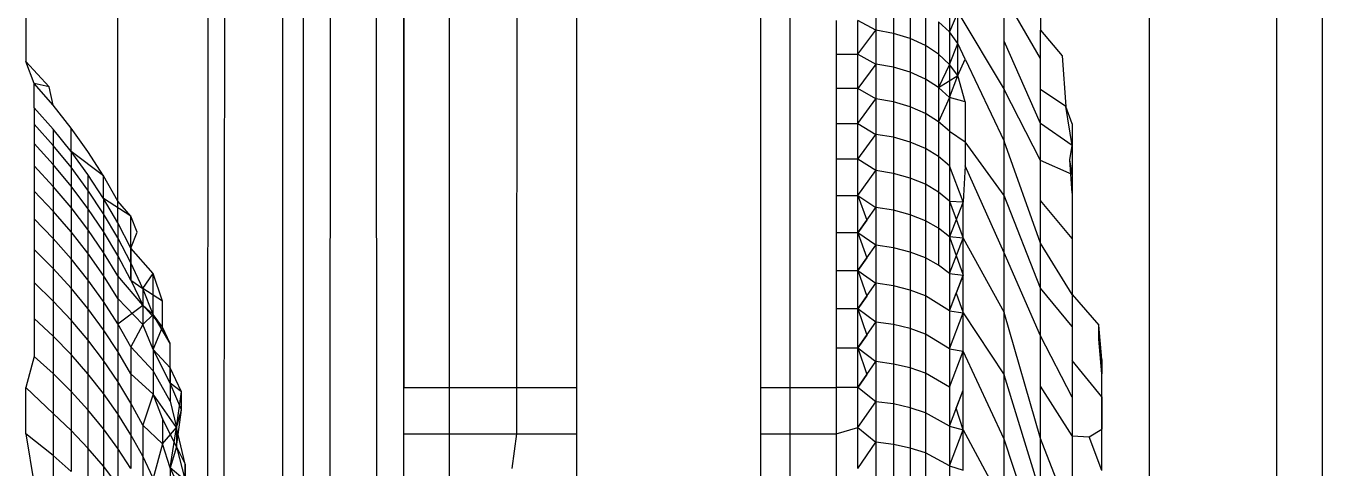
# Model space of a CAD drawing. Header units: inches. Extents: x 17 to 4615, y 5 to 3256.
# Drawn here: x 1649.232 to 1651.632, y 2418.953 to 2419.772 of the extents above; entities that cross this region are included whole.
import ezdxf

# ---------------------------------------------------------------- set-up
doc = ezdxf.new("R2010")
doc.units = ezdxf.units.IN
doc.header["$MEASUREMENT"] = 0

msp = doc.modelspace()

# ---------------------------------------------------------------- linework, layer by layer
for p, q in [((1651.6324, 2589.9496), (1651.6324, 2243.9862)), ((1651.5483, 2589.9138), (1651.5483, 2244.0227)), ((1651.3124, 2589.8133), (1651.3124, 2244.1249)), ((1649.7465, 2418.9322), (1649.7509, 2588.5495)), ((1649.8681, 2588.5504), (1649.9324, 2419.1023)), ((1649.9324, 2419.1023), (1649.9324, 2588.4023)), ((1650.0166, 2419.1023), (1650.0166, 2588.4023)), ((1649.4027, 2419.4475), (1649.4027, 2588.0368)), ((1649.5692, 2418.8158), (1649.6873, 2581.6144)), ((1650.1414, 2419.1023), (1650.2525, 2579.7776)), ((1650.2525, 2419.1023), (1650.2525, 2579.7776)), ((1650.5933, 2419.1023), (1650.5933, 2554.5647)), ((1650.5933, 2554.5647), (1650.6469, 2419.1023)), ((1649.5997, 2418.9308), (1649.7014, 2537.4301)), ((1649.708, 2418.9318), (1649.7014, 2537.4301)), ((1649.8263, 2490.8964), (1649.7954, 2418.9327)), ((1649.2324, 2463.306), (1649.2324, 2419.7056)), ((1649.8712, 2432.6773), (1649.8818, 2418.9336)), ((1651.1113, 2419.8498), (1651.1113, 2419.7635)), ((1650.8063, 2419.8252), (1650.8063, 2419.7637)), ((1650.839, 2419.8192), (1650.839, 2419.7579)), ((1650.9425, 2419.8187), (1650.9425, 2419.7604)), ((1651.044, 2419.7437), (1651.044, 2419.8279)), ((1651.1113, 2419.7116), (1651.044, 2419.8279)), ((1650.8699, 2419.8094), (1650.8699, 2419.7483)), ((1650.8979, 2419.796), (1650.8979, 2419.7353)), ((1650.9579, 2419.7969), (1650.9425, 2419.7604)), ((1650.9579, 2419.7391), (1650.9579, 2419.7969)), ((1650.9579, 2419.7969), (1651.044, 2419.6538)), ((1650.7324, 2419.7816), (1650.7324, 2419.7195)), ((1650.7726, 2419.7195), (1650.7726, 2419.7816)), ((1650.8063, 2419.7637), (1650.7726, 2419.7816)), ((1650.9223, 2419.7795), (1650.9223, 2419.7192)), ((1650.9425, 2419.7604), (1650.9223, 2419.7795)), ((1650.7726, 2419.7195), (1650.8063, 2419.7637)), ((1650.8063, 2419.7637), (1650.8063, 2419.7009)), ((1650.839, 2419.7579), (1650.8063, 2419.7637)), ((1650.839, 2419.7579), (1650.839, 2419.6952)), ((1650.8699, 2419.7483), (1650.839, 2419.7579)), ((1650.8699, 2419.7483), (1650.8699, 2419.6858)), ((1650.8979, 2419.7353), (1650.8699, 2419.7483)), ((1650.9425, 2419.7604), (1650.9425, 2419.7005)), ((1650.9579, 2419.7391), (1650.9425, 2419.7604)), ((1651.1113, 2419.7116), (1651.1113, 2419.7635)), ((1651.1113, 2419.7635), (1651.1513, 2419.7163)), ((1650.8979, 2419.7353), (1650.8979, 2419.6732)), ((1650.9223, 2419.7192), (1650.8979, 2419.7353)), ((1650.9425, 2419.7005), (1650.9579, 2419.7391)), ((1650.9579, 2419.6798), (1650.9579, 2419.7391)), ((1650.9716, 2419.7104), (1650.9579, 2419.7391)), ((1651.044, 2419.6538), (1651.044, 2419.7437)), ((1651.1113, 2419.5909), (1651.044, 2419.7437)), ((1649.2753, 2419.6588), (1649.2324, 2419.7056)), ((1649.2478, 2419.6651), (1649.2324, 2419.7056)), ((1650.7324, 2419.7195), (1650.7726, 2419.7195)), ((1650.7324, 2419.7195), (1650.7324, 2419.656)), ((1650.7726, 2419.656), (1650.7726, 2419.7195)), ((1650.7726, 2419.7195), (1650.8063, 2419.7009)), ((1650.8063, 2419.7009), (1650.7726, 2419.656)), ((1650.8063, 2419.7009), (1650.8063, 2419.6365)), ((1650.839, 2419.6952), (1650.8063, 2419.7009)), ((1650.9223, 2419.7192), (1650.9223, 2419.6575)), ((1650.9425, 2419.7005), (1650.9223, 2419.7192)), ((1650.9425, 2419.7005), (1650.9223, 2419.6575)), ((1650.9425, 2419.7005), (1650.9425, 2419.6393)), ((1650.9579, 2419.6798), (1650.9425, 2419.7005)), ((1650.9579, 2419.6798), (1650.9716, 2419.7104)), ((1650.9716, 2419.7104), (1651.044, 2419.5584)), ((1651.1113, 2419.654), (1651.1113, 2419.7116)), ((1651.1513, 2419.7163), (1651.1581, 2419.6223)), ((1650.839, 2419.6952), (1650.839, 2419.631)), ((1650.8699, 2419.6858), (1650.839, 2419.6952)), ((1650.8699, 2419.6858), (1650.8699, 2419.6219)), ((1650.8979, 2419.6732), (1650.8699, 2419.6858)), ((1650.9223, 2419.6575), (1650.9579, 2419.6798)), ((1650.9425, 2419.6393), (1650.9579, 2419.6798)), ((1650.9716, 2419.6311), (1650.9579, 2419.6798)), ((1649.283, 2419.6247), (1649.2478, 2419.6651)), ((1649.2753, 2419.6588), (1649.2478, 2419.6651)), ((1649.2478, 2419.6203), (1649.2478, 2419.6651)), ((1649.283, 2419.6247), (1649.2753, 2419.6588)), ((1650.7726, 2419.656), (1650.7324, 2419.656)), ((1650.7324, 2419.656), (1650.7324, 2419.5912)), ((1650.7726, 2419.5912), (1650.7726, 2419.656)), ((1650.8063, 2419.6365), (1650.7726, 2419.656)), ((1650.8979, 2419.6732), (1650.8979, 2419.6096)), ((1650.9223, 2419.6575), (1650.8979, 2419.6732)), ((1650.9223, 2419.6575), (1650.9223, 2419.5944)), ((1650.9425, 2419.6393), (1650.9223, 2419.6575)), ((1651.044, 2419.5584), (1651.044, 2419.6538)), ((1651.1113, 2419.5223), (1651.044, 2419.6538)), ((1651.1113, 2419.5909), (1651.1113, 2419.654)), ((1651.1581, 2419.6223), (1651.1113, 2419.654)), ((1650.7726, 2419.5912), (1650.8063, 2419.6365)), ((1650.8063, 2419.6365), (1650.8063, 2419.5709)), ((1650.839, 2419.631), (1650.8063, 2419.6365)), ((1650.839, 2419.631), (1650.839, 2419.5655)), ((1650.8699, 2419.6219), (1650.839, 2419.631)), ((1650.9425, 2419.6393), (1650.9223, 2419.5944)), ((1650.9425, 2419.6393), (1650.9425, 2419.5767)), ((1650.9716, 2419.6311), (1650.9425, 2419.6393)), ((1650.9716, 2419.6311), (1650.9716, 2419.5571)), ((1649.2478, 2419.6203), (1649.2478, 2419.5897)), ((1649.283, 2419.5807), (1649.2478, 2419.6203)), ((1649.3162, 2419.5826), (1649.283, 2419.6247)), ((1650.8699, 2419.6219), (1650.8699, 2419.5567)), ((1650.8979, 2419.6096), (1650.8699, 2419.6219)), ((1650.8979, 2419.6096), (1650.8979, 2419.5447)), ((1650.9223, 2419.5944), (1650.8979, 2419.6096)), ((1651.1697, 2419.5905), (1651.1581, 2419.6223)), ((1651.1697, 2419.5501), (1651.1581, 2419.6223)), ((1649.2478, 2419.5897), (1649.2478, 2419.5537)), ((1649.283, 2419.5506), (1649.2478, 2419.5897)), ((1649.283, 2419.5807), (1649.283, 2419.5506)), ((1649.3162, 2419.5395), (1649.283, 2419.5807)), ((1649.3472, 2419.539), (1649.3162, 2419.5826)), ((1649.3162, 2419.5395), (1649.3162, 2419.5826)), ((1650.7324, 2419.5912), (1650.7726, 2419.5912)), ((1650.7324, 2419.5912), (1650.7324, 2419.525)), ((1650.7726, 2419.525), (1650.7726, 2419.5912)), ((1650.7726, 2419.5912), (1650.8063, 2419.5709)), ((1650.9223, 2419.5944), (1650.9223, 2419.5299)), ((1650.9425, 2419.5767), (1650.9223, 2419.5944)), ((1651.1113, 2419.5223), (1651.1113, 2419.5909)), ((1651.1697, 2419.5501), (1651.1113, 2419.5909)), ((1651.1697, 2419.5905), (1651.1697, 2419.5501)), ((1650.7726, 2419.525), (1650.8063, 2419.5709)), ((1650.8063, 2419.5709), (1650.8063, 2419.5039)), ((1650.839, 2419.5655), (1650.8063, 2419.5709)), ((1650.839, 2419.5655), (1650.839, 2419.4986)), ((1650.8699, 2419.5567), (1650.839, 2419.5655)), ((1650.8699, 2419.5567), (1650.8699, 2419.4901)), ((1650.8979, 2419.5447), (1650.8699, 2419.5567)), ((1650.9425, 2419.5767), (1650.9425, 2419.5127)), ((1650.9425, 2419.5767), (1650.9716, 2419.5571)), ((1650.9716, 2419.5571), (1650.9716, 2419.5124)), ((1651.044, 2419.4576), (1650.9716, 2419.5571)), ((1651.044, 2419.4576), (1651.044, 2419.5584)), ((1651.1113, 2419.3698), (1651.044, 2419.5584)), ((1649.2478, 2419.5537), (1649.2478, 2419.5124)), ((1649.283, 2419.5153), (1649.2478, 2419.5537)), ((1649.283, 2419.5506), (1649.283, 2419.5153)), ((1649.3162, 2419.5099), (1649.283, 2419.5506)), ((1649.3162, 2419.5395), (1649.3162, 2419.5099)), ((1649.3472, 2419.4967), (1649.3162, 2419.5395)), ((1649.3761, 2419.4939), (1649.3162, 2419.5395)), ((1649.3761, 2419.4939), (1649.3472, 2419.539)), ((1650.8979, 2419.5447), (1650.8979, 2419.4785)), ((1650.9223, 2419.5299), (1650.8979, 2419.5447)), ((1651.1653, 2419.5238), (1651.1697, 2419.5501)), ((1651.1697, 2419.5501), (1651.1697, 2419.4967)), ((1649.2478, 2419.5124), (1649.2478, 2419.4659)), ((1649.283, 2419.4747), (1649.2478, 2419.5124)), ((1649.283, 2419.5153), (1649.283, 2419.4747)), ((1649.3162, 2419.4752), (1649.283, 2419.5153)), ((1649.3162, 2419.5099), (1649.3162, 2419.4752)), ((1649.3472, 2419.4677), (1649.3162, 2419.5099)), ((1650.7726, 2419.525), (1650.7324, 2419.525)), ((1650.7324, 2419.525), (1650.7324, 2419.4575)), ((1650.7726, 2419.4575), (1650.7726, 2419.525)), ((1650.8063, 2419.5039), (1650.7726, 2419.525)), ((1650.9223, 2419.5299), (1650.9223, 2419.4642)), ((1650.9425, 2419.5127), (1650.9223, 2419.5299)), ((1650.9425, 2419.5127), (1650.9425, 2419.4475)), ((1650.9679, 2419.4462), (1650.9425, 2419.5127)), ((1650.9716, 2419.5124), (1650.9679, 2419.4462)), ((1651.044, 2419.3518), (1650.9716, 2419.5124)), ((1651.1113, 2419.4486), (1651.1113, 2419.5223)), ((1651.1697, 2419.4967), (1651.1113, 2419.5223)), ((1651.1697, 2419.4622), (1651.1653, 2419.5238)), ((1651.1697, 2419.4967), (1651.1653, 2419.5238)), ((1649.3472, 2419.4967), (1649.3472, 2419.4677)), ((1649.3761, 2419.4525), (1649.3472, 2419.4967)), ((1649.4027, 2419.4475), (1649.3761, 2419.4939)), ((1649.3761, 2419.4525), (1649.3761, 2419.4939)), ((1650.7726, 2419.4575), (1650.8063, 2419.5039)), ((1650.8063, 2419.5039), (1650.8063, 2419.4356)), ((1650.839, 2419.4986), (1650.8063, 2419.5039)), ((1650.839, 2419.4986), (1650.839, 2419.4305)), ((1650.8699, 2419.4901), (1650.839, 2419.4986)), ((1650.8699, 2419.4901), (1650.8699, 2419.4222)), ((1650.8979, 2419.4785), (1650.8699, 2419.4901)), ((1651.1697, 2419.4967), (1651.1697, 2419.4622)), ((1649.2478, 2419.4659), (1649.2478, 2419.4143)), ((1649.283, 2419.429), (1649.2478, 2419.4659)), ((1649.283, 2419.4747), (1649.283, 2419.429)), ((1649.3162, 2419.4354), (1649.283, 2419.4747)), ((1649.3162, 2419.4752), (1649.3162, 2419.4354)), ((1649.3472, 2419.4337), (1649.3162, 2419.4752)), ((1649.3472, 2419.4677), (1649.3472, 2419.4337)), ((1649.3761, 2419.4241), (1649.3472, 2419.4677)), ((1650.8979, 2419.4785), (1650.8979, 2419.411)), ((1650.9223, 2419.4642), (1650.8979, 2419.4785)), ((1650.9223, 2419.4642), (1650.9223, 2419.3971)), ((1650.9425, 2419.4475), (1650.9223, 2419.4642)), ((1651.1697, 2419.4622), (1651.1697, 2419.378)), ((1649.3162, 2419.4354), (1649.3162, 2419.3905)), ((1649.3472, 2419.3946), (1649.3162, 2419.4354)), ((1649.3761, 2419.4525), (1649.3761, 2419.4241)), ((1649.4027, 2419.4069), (1649.3761, 2419.4525)), ((1649.4269, 2419.4197), (1649.3761, 2419.4525)), ((1649.4027, 2419.4069), (1649.4027, 2419.4475)), ((1649.4269, 2419.4197), (1649.4027, 2419.4475)), ((1650.7324, 2419.4575), (1650.7726, 2419.4575)), ((1650.7324, 2419.4575), (1650.7324, 2419.3888)), ((1650.7726, 2419.3888), (1650.7726, 2419.4575)), ((1650.7726, 2419.4575), (1650.8063, 2419.4356)), ((1650.7726, 2419.4575), (1650.7894, 2419.412)), ((1650.7726, 2419.3888), (1650.8063, 2419.4356)), ((1650.8063, 2419.4356), (1650.8063, 2419.366)), ((1650.839, 2419.4305), (1650.8063, 2419.4356)), ((1650.9425, 2419.4475), (1650.9425, 2419.381)), ((1650.9425, 2419.4475), (1650.9679, 2419.379)), ((1650.9425, 2419.4475), (1650.9679, 2419.4462)), ((1650.9679, 2419.4462), (1650.9425, 2419.381)), ((1650.9679, 2419.379), (1650.9679, 2419.4462)), ((1651.044, 2419.3518), (1651.044, 2419.4576)), ((1651.1113, 2419.2861), (1651.044, 2419.4576)), ((1651.1113, 2419.3698), (1651.1113, 2419.4486)), ((1651.1697, 2419.378), (1651.1113, 2419.4486)), ((1649.2478, 2419.4143), (1649.2478, 2419.3578)), ((1649.283, 2419.3783), (1649.2478, 2419.4143)), ((1649.283, 2419.429), (1649.283, 2419.3783)), ((1649.3162, 2419.3905), (1649.283, 2419.429)), ((1649.3472, 2419.4337), (1649.3472, 2419.3946)), ((1649.3761, 2419.3908), (1649.3472, 2419.4337)), ((1649.3761, 2419.4241), (1649.3761, 2419.3908)), ((1649.4027, 2419.3792), (1649.3761, 2419.4241)), ((1649.4269, 2419.3602), (1649.4269, 2419.4197)), ((1649.4384, 2419.39), (1649.4269, 2419.4197)), ((1650.7894, 2419.412), (1650.7726, 2419.3888)), ((1650.839, 2419.4305), (1650.839, 2419.3611)), ((1650.8699, 2419.4222), (1650.839, 2419.4305)), ((1650.8699, 2419.4222), (1650.8699, 2419.3531)), ((1650.8979, 2419.411), (1650.8699, 2419.4222)), ((1650.8979, 2419.411), (1650.8979, 2419.3423)), ((1650.9223, 2419.3971), (1650.8979, 2419.411)), ((1649.3162, 2419.3905), (1649.3162, 2419.3408)), ((1649.3472, 2419.3507), (1649.3162, 2419.3905)), ((1649.3472, 2419.3946), (1649.3472, 2419.3507)), ((1649.3761, 2419.3525), (1649.3472, 2419.3946)), ((1649.3761, 2419.3908), (1649.3761, 2419.3525)), ((1649.4027, 2419.3466), (1649.3761, 2419.3908)), ((1649.4027, 2419.4069), (1649.4027, 2419.3792)), ((1649.4269, 2419.3602), (1649.4027, 2419.4069)), ((1649.4269, 2419.3602), (1649.4384, 2419.39)), ((1650.7726, 2419.3888), (1650.7324, 2419.3888)), ((1650.7324, 2419.3888), (1650.7324, 2419.3189)), ((1650.7726, 2419.3189), (1650.7726, 2419.3888)), ((1650.8063, 2419.366), (1650.7726, 2419.3888)), ((1650.7726, 2419.3888), (1650.7894, 2419.3423)), ((1650.9223, 2419.3971), (1650.9223, 2419.3288)), ((1650.9425, 2419.381), (1650.9223, 2419.3971)), ((1649.283, 2419.3783), (1649.283, 2419.3227)), ((1649.3162, 2419.3408), (1649.283, 2419.3783)), ((1649.4027, 2419.3792), (1649.4027, 2419.3466)), ((1649.4269, 2419.3331), (1649.4027, 2419.3792)), ((1650.7726, 2419.3189), (1650.8063, 2419.366)), ((1650.8063, 2419.366), (1650.8063, 2419.2952)), ((1650.839, 2419.3611), (1650.8063, 2419.366)), ((1650.9425, 2419.381), (1650.9425, 2419.3132)), ((1650.9425, 2419.381), (1650.9679, 2419.3104)), ((1650.9679, 2419.379), (1650.9425, 2419.381)), ((1650.9425, 2419.3132), (1650.9679, 2419.379)), ((1650.9679, 2419.3104), (1650.9679, 2419.379)), ((1650.9679, 2419.379), (1651.044, 2419.2411)), ((1651.1113, 2419.2861), (1651.1113, 2419.3698)), ((1651.1697, 2419.2744), (1651.1113, 2419.3698)), ((1651.1697, 2419.378), (1651.1697, 2419.2744)), ((1649.2478, 2419.3578), (1649.2478, 2419.2964)), ((1649.283, 2419.3227), (1649.2478, 2419.3578)), ((1649.3162, 2419.3408), (1649.3162, 2419.2862)), ((1649.3472, 2419.3019), (1649.3162, 2419.3408)), ((1649.3472, 2419.3507), (1649.3472, 2419.3019)), ((1649.3761, 2419.3095), (1649.3472, 2419.3507)), ((1649.3761, 2419.3525), (1649.3761, 2419.3095)), ((1649.4027, 2419.3092), (1649.3761, 2419.3525)), ((1649.4027, 2419.3466), (1649.4027, 2419.3092)), ((1649.4269, 2419.3012), (1649.4027, 2419.3466)), ((1649.4269, 2419.3602), (1649.4269, 2419.3331)), ((1649.4269, 2419.3012), (1649.4269, 2419.3602)), ((1649.4682, 2419.3131), (1649.4269, 2419.3602)), ((1650.7894, 2419.3423), (1650.7726, 2419.3189)), ((1650.839, 2419.3611), (1650.839, 2419.2905)), ((1650.8699, 2419.3531), (1650.839, 2419.3611)), ((1650.8699, 2419.3531), (1650.8699, 2419.2828)), ((1650.8979, 2419.3423), (1650.8699, 2419.3531)), ((1650.8979, 2419.3423), (1650.8979, 2419.2723)), ((1650.9223, 2419.3288), (1650.8979, 2419.3423)), ((1651.044, 2419.2411), (1651.044, 2419.3518)), ((1651.1113, 2419.1978), (1651.044, 2419.3518)), ((1649.283, 2419.3227), (1649.283, 2419.2624)), ((1649.3162, 2419.2862), (1649.283, 2419.3227)), ((1649.4269, 2419.3331), (1649.4269, 2419.3012)), ((1649.4488, 2419.2859), (1649.4269, 2419.3331)), ((1650.7324, 2419.3189), (1650.7726, 2419.3189)), ((1650.7324, 2419.3189), (1650.7324, 2419.2478)), ((1650.7726, 2419.2478), (1650.7726, 2419.3189)), ((1650.7726, 2419.3189), (1650.8063, 2419.2952)), ((1650.7726, 2419.3189), (1650.7894, 2419.2714)), ((1650.9425, 2419.3132), (1650.9223, 2419.3288)), ((1649.2478, 2419.2964), (1649.2478, 2419.2303)), ((1649.283, 2419.2624), (1649.2478, 2419.2964)), ((1649.3472, 2419.3019), (1649.3472, 2419.2484)), ((1649.3761, 2419.2617), (1649.3472, 2419.3019)), ((1649.3761, 2419.3095), (1649.3761, 2419.2617)), ((1649.4027, 2419.2671), (1649.3761, 2419.3095)), ((1649.4027, 2419.3092), (1649.4027, 2419.2671)), ((1649.4488, 2419.2548), (1649.4027, 2419.3092)), ((1649.4269, 2419.3012), (1649.4488, 2419.2548)), ((1649.4269, 2419.3012), (1649.4488, 2419.2859)), ((1649.4488, 2419.2859), (1649.4682, 2419.3131)), ((1649.4851, 2419.2621), (1649.4682, 2419.3131)), ((1649.4682, 2419.2377), (1649.4682, 2419.3131)), ((1650.7726, 2419.2478), (1650.8063, 2419.2952)), ((1650.8063, 2419.2952), (1650.8063, 2419.2233)), ((1650.839, 2419.2905), (1650.8063, 2419.2952)), ((1650.839, 2419.2905), (1650.839, 2419.2187)), ((1650.8699, 2419.2828), (1650.839, 2419.2905)), ((1650.9425, 2419.3132), (1650.9425, 2419.2443)), ((1650.9425, 2419.3132), (1650.9679, 2419.3104)), ((1650.9425, 2419.2443), (1650.9679, 2419.3104)), ((1650.9679, 2419.3104), (1650.9552, 2419.2771)), ((1650.9679, 2419.2406), (1650.9679, 2419.3104)), ((1649.3162, 2419.2862), (1649.3162, 2419.227)), ((1649.3472, 2419.2484), (1649.3162, 2419.2862)), ((1649.4027, 2419.2671), (1649.4027, 2419.2203)), ((1649.4488, 2419.2191), (1649.4027, 2419.2671)), ((1649.4488, 2419.2859), (1649.4488, 2419.2548)), ((1649.4682, 2419.2377), (1649.4488, 2419.2859)), ((1649.4851, 2419.2621), (1649.4488, 2419.2859)), ((1650.7894, 2419.2714), (1650.7726, 2419.2478)), ((1650.8699, 2419.2828), (1650.8699, 2419.2113)), ((1650.8979, 2419.2723), (1650.8699, 2419.2828)), ((1650.8979, 2419.2723), (1650.8979, 2419.2012)), ((1650.9425, 2419.2443), (1650.8979, 2419.2723)), ((1650.9425, 2419.2443), (1650.9552, 2419.2771)), ((1650.9552, 2419.2771), (1650.9679, 2419.2406)), ((1651.1113, 2419.1978), (1651.1113, 2419.2861)), ((1651.1697, 2419.2155), (1651.1113, 2419.2861)), ((1651.1697, 2419.2744), (1651.1697, 2419.2155)), ((1651.1697, 2419.2744), (1651.2192, 2419.2179)), ((1649.283, 2419.2624), (1649.283, 2419.1975)), ((1649.3162, 2419.227), (1649.283, 2419.2624)), ((1649.3472, 2419.2484), (1649.3472, 2419.1904)), ((1649.3761, 2419.2093), (1649.3472, 2419.2484)), ((1649.3761, 2419.2617), (1649.3761, 2419.2093)), ((1649.4027, 2419.2203), (1649.3761, 2419.2617)), ((1649.4027, 2419.2203), (1649.4488, 2419.2548)), ((1649.4488, 2419.2548), (1649.4488, 2419.2191)), ((1649.4488, 2419.2548), (1649.4682, 2419.2377)), ((1649.4851, 2419.2138), (1649.4488, 2419.2548)), ((1649.4851, 2419.2138), (1649.4851, 2419.2621)), ((1650.7726, 2419.2478), (1650.7324, 2419.2478)), ((1650.7324, 2419.2478), (1650.7324, 2419.1756)), ((1650.7726, 2419.1756), (1650.7726, 2419.2478)), ((1650.8063, 2419.2233), (1650.7726, 2419.2478)), ((1650.7726, 2419.2478), (1650.7894, 2419.1993)), ((1650.9425, 2419.2443), (1650.9425, 2419.1742)), ((1650.9425, 2419.2443), (1650.9679, 2419.2406)), ((1649.2478, 2419.2303), (1649.2478, 2419.1597)), ((1649.283, 2419.1975), (1649.2478, 2419.2303)), ((1649.3162, 2419.227), (1649.3162, 2419.1633)), ((1649.3472, 2419.1904), (1649.3162, 2419.227)), ((1649.4027, 2419.2203), (1649.4027, 2419.1691)), ((1649.4269, 2419.1778), (1649.4027, 2419.2203)), ((1649.4488, 2419.2191), (1649.4269, 2419.1778)), ((1649.4682, 2419.2377), (1649.4488, 2419.2191)), ((1649.4682, 2419.1726), (1649.4488, 2419.2191)), ((1649.4682, 2419.1726), (1649.4682, 2419.2377)), ((1649.4995, 2419.1835), (1649.4682, 2419.2377)), ((1649.4851, 2419.2138), (1649.4682, 2419.2377)), ((1650.7726, 2419.1756), (1650.8063, 2419.2233)), ((1650.8063, 2419.2233), (1650.8063, 2419.1502)), ((1650.839, 2419.2187), (1650.8063, 2419.2233)), ((1650.839, 2419.2187), (1650.839, 2419.1458)), ((1650.8699, 2419.2113), (1650.839, 2419.2187)), ((1650.9425, 2419.1742), (1650.9679, 2419.2406)), ((1650.9679, 2419.1695), (1650.9679, 2419.2406)), ((1650.9679, 2419.2406), (1651.044, 2419.1259)), ((1651.1113, 2419.008), (1651.044, 2419.2411)), ((1651.044, 2419.1259), (1651.044, 2419.2411)), ((1649.283, 2419.1975), (1649.283, 2419.1281)), ((1649.3162, 2419.1633), (1649.283, 2419.1975)), ((1649.3761, 2419.2093), (1649.3761, 2419.1525)), ((1649.4027, 2419.1691), (1649.3761, 2419.2093)), ((1649.4682, 2419.1726), (1649.4851, 2419.2138)), ((1649.4995, 2419.1835), (1649.4851, 2419.2138)), ((1650.7894, 2419.1993), (1650.7726, 2419.1756)), ((1650.8699, 2419.2113), (1650.8699, 2419.1387)), ((1650.8979, 2419.2012), (1650.8699, 2419.2113)), ((1650.8979, 2419.2012), (1650.8979, 2419.129)), ((1650.9425, 2419.1742), (1650.8979, 2419.2012)), ((1651.1113, 2419.105), (1651.1113, 2419.1978)), ((1651.1697, 2419.0845), (1651.1113, 2419.1978)), ((1651.1697, 2419.2155), (1651.1697, 2419.1522)), ((1651.2247, 2419.154), (1651.2192, 2419.2179)), ((1651.2192, 2419.1918), (1651.2192, 2419.2179)), ((1649.3472, 2419.1904), (1649.3472, 2419.1279)), ((1649.3761, 2419.1525), (1649.3472, 2419.1904)), ((1649.4269, 2419.1778), (1649.4269, 2419.1277)), ((1649.4682, 2419.1334), (1649.4269, 2419.1778)), ((1649.4682, 2419.1726), (1649.4682, 2419.1334)), ((1649.4995, 2419.1102), (1649.4682, 2419.1726)), ((1649.4995, 2419.139), (1649.4682, 2419.1726)), ((1649.4995, 2419.1102), (1649.4995, 2419.1835)), ((1649.4995, 2419.139), (1649.4995, 2419.1835)), ((1650.7324, 2419.1756), (1650.7726, 2419.1756)), ((1650.7324, 2419.1756), (1650.7324, 2419.1023)), ((1650.7726, 2419.1023), (1650.7726, 2419.1756)), ((1650.7726, 2419.1756), (1650.8063, 2419.1502)), ((1650.7726, 2419.1756), (1650.7894, 2419.1261)), ((1650.9425, 2419.1742), (1650.9425, 2419.1031)), ((1650.9425, 2419.1742), (1650.9679, 2419.1695)), ((1651.2247, 2419.1279), (1651.2192, 2419.1918)), ((1651.2247, 2419.154), (1651.2192, 2419.1918)), ((1649.2478, 2419.1597), (1649.2324, 2419.1023)), ((1649.283, 2419.1281), (1649.2478, 2419.1597)), ((1649.3162, 2419.1633), (1649.3162, 2419.0952)), ((1649.3472, 2419.1279), (1649.3162, 2419.1633)), ((1649.3761, 2419.1525), (1649.3761, 2419.0913)), ((1649.4027, 2419.1134), (1649.3761, 2419.1525)), ((1649.4027, 2419.1691), (1649.4027, 2419.1134)), ((1649.4269, 2419.1277), (1649.4027, 2419.1691)), ((1650.7726, 2419.1023), (1650.8063, 2419.1502)), ((1650.8063, 2419.1502), (1650.8063, 2419.076)), ((1650.839, 2419.1458), (1650.8063, 2419.1502)), ((1650.9425, 2419.1031), (1650.9679, 2419.1695)), ((1650.9679, 2419.0973), (1650.9679, 2419.1695)), ((1651.044, 2419.0064), (1650.9679, 2419.1695)), ((1651.1697, 2419.1522), (1651.1697, 2419.0845)), ((1651.2247, 2419.0848), (1651.1697, 2419.1522)), ((1651.2247, 2419.0848), (1651.2247, 2419.154)), ((1651.2247, 2419.154), (1651.2247, 2419.1279)), ((1649.283, 2419.1281), (1649.283, 2419.0544)), ((1649.3162, 2419.0952), (1649.283, 2419.1281)), ((1649.3472, 2419.1279), (1649.3472, 2419.0611)), ((1649.3761, 2419.0913), (1649.3472, 2419.1279)), ((1649.4269, 2419.1277), (1649.4269, 2419.0734)), ((1649.4682, 2419.0899), (1649.4269, 2419.1277)), ((1649.4682, 2419.1334), (1649.4682, 2419.0899)), ((1649.4995, 2419.0772), (1649.4682, 2419.1334)), ((1649.4995, 2419.139), (1649.4995, 2419.1102)), ((1649.5205, 2419.0945), (1649.4995, 2419.139)), ((1650.7894, 2419.1261), (1650.7726, 2419.1023)), ((1650.839, 2419.1458), (1650.839, 2419.0719)), ((1650.8699, 2419.1387), (1650.839, 2419.1458)), ((1650.8699, 2419.1387), (1650.8699, 2419.065)), ((1650.8979, 2419.129), (1650.8699, 2419.1387)), ((1650.8979, 2419.129), (1650.8979, 2419.0557)), ((1650.9425, 2419.1031), (1650.8979, 2419.129)), ((1651.1113, 2418.907), (1651.044, 2419.1259)), ((1651.044, 2419.0064), (1651.044, 2419.1259)), ((1651.2247, 2419.0569), (1651.2247, 2419.1279)), ((1651.2247, 2419.0848), (1651.2247, 2419.1279)), ((1649.2324, 2419.0167), (1649.2324, 2419.1023)), ((1649.283, 2419.0544), (1649.2324, 2419.1023)), ((1649.4027, 2419.1134), (1649.4027, 2419.0536)), ((1649.4269, 2419.0734), (1649.4027, 2419.1134)), ((1649.4995, 2419.1102), (1649.4995, 2419.0772)), ((1649.5205, 2419.0608), (1649.4995, 2419.1102)), ((1649.5205, 2419.0945), (1649.4995, 2419.1102)), ((1649.9324, 2419.0167), (1649.9324, 2419.1023)), ((1649.9324, 2419.1023), (1650.0166, 2419.1023)), ((1650.0166, 2419.1023), (1650.1414, 2419.1023)), ((1650.0166, 2419.0167), (1650.0166, 2419.1023)), ((1650.1414, 2419.1023), (1650.2525, 2419.1023)), ((1650.1414, 2419.0167), (1650.1414, 2419.1023)), ((1650.2525, 2419.0167), (1650.2525, 2419.1023)), ((1650.5933, 2419.1023), (1650.6469, 2419.1023)), ((1650.5933, 2419.0167), (1650.5933, 2419.1023)), ((1650.6469, 2419.1023), (1650.7324, 2419.1023)), ((1650.6469, 2419.1023), (1650.6469, 2419.0167)), ((1650.7324, 2419.1023), (1650.7324, 2419.0167)), ((1650.7726, 2419.1023), (1650.7324, 2419.1023)), ((1650.7726, 2419.028), (1650.7726, 2419.1023)), ((1650.8063, 2419.076), (1650.7726, 2419.1023)), ((1650.9425, 2419.1031), (1650.9425, 2419.0309)), ((1651.1113, 2419.008), (1651.1113, 2419.105)), ((1651.1697, 2419.0127), (1651.1113, 2419.105)), ((1649.3162, 2419.0952), (1649.3162, 2419.0229)), ((1649.3472, 2419.0611), (1649.3162, 2419.0952)), ((1649.3761, 2419.0913), (1649.3761, 2419.0259)), ((1649.4027, 2419.0536), (1649.3761, 2419.0913)), ((1649.4682, 2419.0899), (1649.4488, 2419.0324)), ((1649.4851, 2419.0448), (1649.4682, 2419.0899)), ((1649.5113, 2419.0286), (1649.4682, 2419.0899)), ((1649.4995, 2419.0772), (1649.5113, 2419.0286)), ((1649.5113, 2419.0286), (1649.5205, 2419.0945)), ((1649.5205, 2419.0608), (1649.5205, 2419.0945)), ((1650.7726, 2419.028), (1650.8063, 2419.076)), ((1650.8063, 2419.076), (1650.8063, 2419.0009)), ((1650.839, 2419.0719), (1650.8063, 2419.076)), ((1650.9425, 2419.0309), (1650.9679, 2419.0973)), ((1650.9551, 2419.0638), (1650.9679, 2419.0973)), ((1650.9679, 2419.0239), (1650.9679, 2419.0973)), ((1651.1697, 2419.0845), (1651.1697, 2419.0127)), ((1651.2247, 2419.0848), (1651.2247, 2419.0569)), ((1651.2247, 2419.0249), (1651.2247, 2419.0848)), ((1649.283, 2419.0544), (1649.283, 2418.9767)), ((1649.3162, 2419.0229), (1649.283, 2419.0544)), ((1649.3472, 2419.0611), (1649.3472, 2418.9903)), ((1649.3761, 2419.0259), (1649.3472, 2419.0611)), ((1649.4027, 2419.0536), (1649.4027, 2418.9896)), ((1649.4269, 2419.0149), (1649.4027, 2419.0536)), ((1649.4269, 2419.0734), (1649.4269, 2419.0149)), ((1649.4488, 2419.0324), (1649.4269, 2419.0734)), ((1649.5113, 2419.0286), (1649.5205, 2419.0608)), ((1649.5113, 2418.9925), (1649.5205, 2419.0608)), ((1650.839, 2419.0719), (1650.839, 2418.9969)), ((1650.8699, 2419.065), (1650.839, 2419.0719)), ((1650.8699, 2419.065), (1650.8699, 2418.9903)), ((1650.8979, 2419.0557), (1650.8699, 2419.065)), ((1650.8979, 2419.0557), (1650.8979, 2418.9814)), ((1650.9425, 2419.0309), (1650.8979, 2419.0557)), ((1650.9679, 2419.0239), (1650.9551, 2419.0638)), ((1651.2247, 2419.0569), (1651.2247, 2419.0249)), ((1649.4488, 2419.0324), (1649.4488, 2418.9753)), ((1649.4851, 2418.9983), (1649.4488, 2419.0324)), ((1649.4851, 2419.0448), (1649.4851, 2418.9983)), ((1649.5113, 2418.9925), (1649.4851, 2419.0448)), ((1649.4851, 2418.9983), (1649.5113, 2419.0286)), ((1649.4995, 2418.9537), (1649.5113, 2419.0286)), ((1649.5113, 2419.0286), (1649.5113, 2418.9925)), ((1649.5271, 2418.9602), (1649.5113, 2419.0286)), ((1650.7324, 2419.0167), (1650.7726, 2419.028)), ((1650.7726, 2418.9527), (1650.7726, 2419.028)), ((1650.7726, 2419.028), (1650.8063, 2419.0009)), ((1650.9425, 2419.0309), (1650.9425, 2418.9576)), ((1650.9425, 2419.0309), (1650.9679, 2419.0239)), ((1649.2324, 2419.0167), (1649.2478, 2418.9225)), ((1649.283, 2418.9767), (1649.2324, 2419.0167)), ((1649.3162, 2419.0229), (1649.3162, 2418.9466)), ((1649.3472, 2418.9903), (1649.3162, 2419.0229)), ((1649.3761, 2419.0259), (1649.3761, 2418.9565)), ((1649.4027, 2418.9896), (1649.3761, 2419.0259)), ((1649.4269, 2419.0149), (1649.4269, 2418.9524)), ((1649.4488, 2418.9753), (1649.4269, 2419.0149)), ((1649.9324, 2418.9341), (1649.9324, 2419.0167)), ((1649.9324, 2419.0167), (1650.0166, 2419.0167)), ((1650.0166, 2419.0167), (1650.1414, 2419.0167)), ((1650.0166, 2418.9349), (1650.0166, 2419.0167)), ((1650.1325, 2418.9523), (1650.1414, 2419.0167)), ((1650.1414, 2419.0167), (1650.2525, 2419.0167)), ((1650.2525, 2418.9372), (1650.2525, 2419.0167)), ((1650.5933, 2419.0167), (1650.6469, 2419.0167)), ((1650.5933, 2418.9358), (1650.5933, 2419.0167)), ((1650.6469, 2419.0167), (1650.7324, 2419.0167)), ((1650.6469, 2419.0167), (1650.647, 2418.9356)), ((1650.7324, 2419.0167), (1650.7324, 2418.9353)), ((1650.9425, 2418.9576), (1650.9679, 2419.0239)), ((1650.9679, 2418.9494), (1650.9679, 2419.0239)), ((1650.9679, 2419.0239), (1651.044, 2418.883)), ((1651.1113, 2418.8023), (1651.044, 2419.0064)), ((1651.044, 2418.883), (1651.044, 2419.0064)), ((1651.1113, 2418.907), (1651.1113, 2419.008)), ((1651.1697, 2418.8572), (1651.1113, 2419.008)), ((1651.1697, 2419.0127), (1651.1697, 2418.9369)), ((1651.1697, 2419.0127), (1651.2011, 2419.0111)), ((1651.2011, 2419.0111), (1651.2247, 2419.0249)), ((1651.2247, 2418.949), (1651.2011, 2419.0111)), ((1651.2247, 2418.949), (1651.2247, 2419.0249)), ((1649.3472, 2418.9903), (1649.3472, 2418.9154)), ((1649.3761, 2418.9565), (1649.3472, 2418.9903)), ((1649.4027, 2418.9896), (1649.4027, 2418.9217)), ((1649.4269, 2418.9524), (1649.4027, 2418.9896)), ((1649.4851, 2418.9983), (1649.4682, 2418.9348)), ((1649.4995, 2418.9537), (1649.4851, 2418.9983)), ((1649.5113, 2418.9925), (1649.4995, 2418.9537)), ((1649.5113, 2418.9925), (1649.5271, 2418.93)), ((1649.5113, 2418.9925), (1649.5271, 2418.9602)), ((1650.7726, 2418.9527), (1650.8063, 2419.0009)), ((1650.8063, 2419.0009), (1650.8063, 2418.9247)), ((1650.839, 2418.9969), (1650.8063, 2419.0009)), ((1650.839, 2418.9969), (1650.839, 2418.9209)), ((1650.8699, 2418.9903), (1650.839, 2418.9969)), ((1650.8699, 2418.9903), (1650.8699, 2418.9146)), ((1650.8979, 2418.9814), (1650.8699, 2418.9903)), ((1650.8979, 2418.9814), (1650.8979, 2418.9061)), ((1650.9425, 2418.9576), (1650.8979, 2418.9814)), ((1649.283, 2418.9767), (1649.283, 2418.895)), ((1649.3162, 2418.9466), (1649.283, 2418.9767)), ((1649.3761, 2418.9565), (1649.3761, 2418.8832)), ((1649.4027, 2418.9217), (1649.3761, 2418.9565)), ((1649.4488, 2418.9753), (1649.4488, 2418.9143)), ((1649.4682, 2418.9348), (1649.4488, 2418.9753)), ((1649.5271, 2418.9602), (1649.5271, 2418.93)), ((1649.5271, 2418.8961), (1649.5271, 2418.9602)), ((1650.9425, 2418.9576), (1650.9425, 2418.8835)), ((1650.9425, 2418.9576), (1650.9679, 2418.9494)), ((1649.4995, 2418.9537), (1649.4995, 2418.9047)), ((1649.5271, 2418.8961), (1649.4995, 2418.9537)), ((1649.5271, 2418.93), (1649.4995, 2418.9537))]:
    msp.add_line(p, q)

doc.saveas('drawing.dxf')
